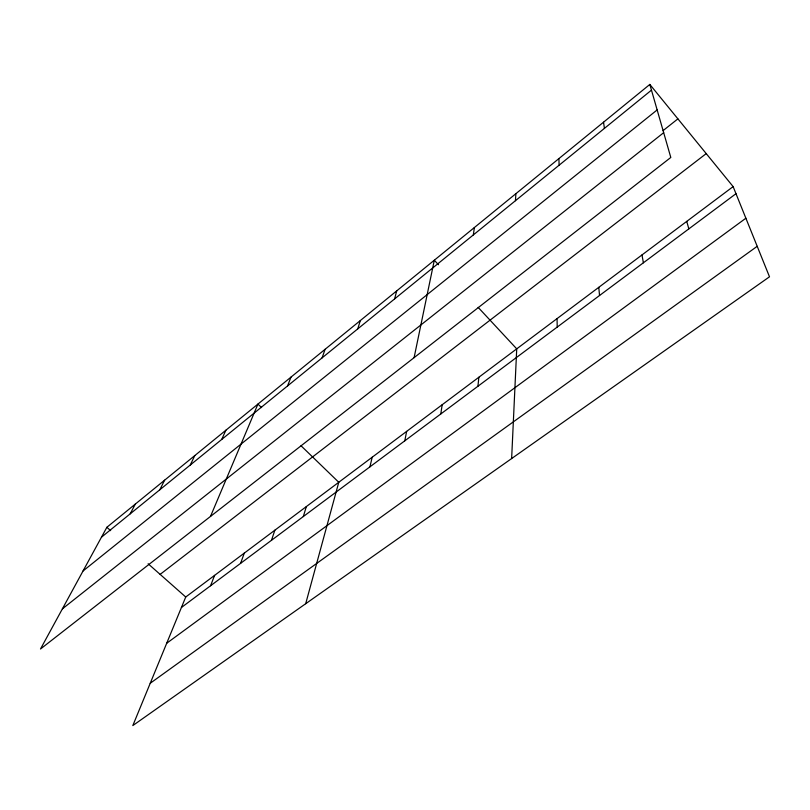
<?xml version="1.0" encoding="UTF-8"?>
<svg xmlns="http://www.w3.org/2000/svg" width="810" height="810" viewBox="0 0 810 810"><rect width="100%" height="100%" fill="white"/><g stroke="black" fill="none" stroke-linecap="round" stroke-linejoin="round"><path stroke-width="1.21" d="M511.636 458.551L516.729 348.857L478.163 307.385M515.443 200.698L515.889 193.681M477.94 386.248L478.852 377.247M473.334 234.93L474.376 227.539M440.782 413.971L442.179 404.747M404.787 440.822L406.64 431.396M414.102 357.645L434.302 260.223L438.504 264.738M369.917 466.843L372.195 457.225M394.591 298.93L396.708 290.891M305.694 603.713L338.772 482.274L301.047 445.783M303.315 516.547L306.352 506.584M357.747 328.88L360.318 320.568M271.482 540.29L274.873 530.185M322.086 357.868L325.104 349.292M240.59 563.345L244.306 553.098M287.56 385.925L290.992 377.116M210.58 585.741L214.599 575.373M733.131 186.614L185.733 597.01L132.82 725.568L769.5 276.797L733.131 186.614L649.833 84.432L106.859 527.3L40.5 649.002L670.801 157.464L649.833 84.432M210.489 516.436L257.934 404.079L261.549 407.582M221.707 439.455L225.879 430.221M190.279 465.001L194.785 455.584M159.793 489.787L164.612 480.188M130.197 513.834L135.321 504.083M101.473 537.192L651.463 90.143M83.045 570.979L657.153 109.927M663.106 130.592L677.899 118.868M62.39 608.857L663.684 132.678M160.137 574.381L706.219 153.606M181.42 607.5L735.986 193.701M166.698 643.262L745.878 218.224M150.225 683.265L757.208 246.311M106.859 527.3L110.646 530.641M148.119 563.76L185.733 597.01M686.738 221.403L688.844 228.876M641.986 254.947L643.393 262.794M603.531 122.199L604.422 128.385M598.782 287.337L599.542 295.508M558.91 158.588L559.113 165.21M557.057 318.624L557.209 327.098"/></g></svg>
